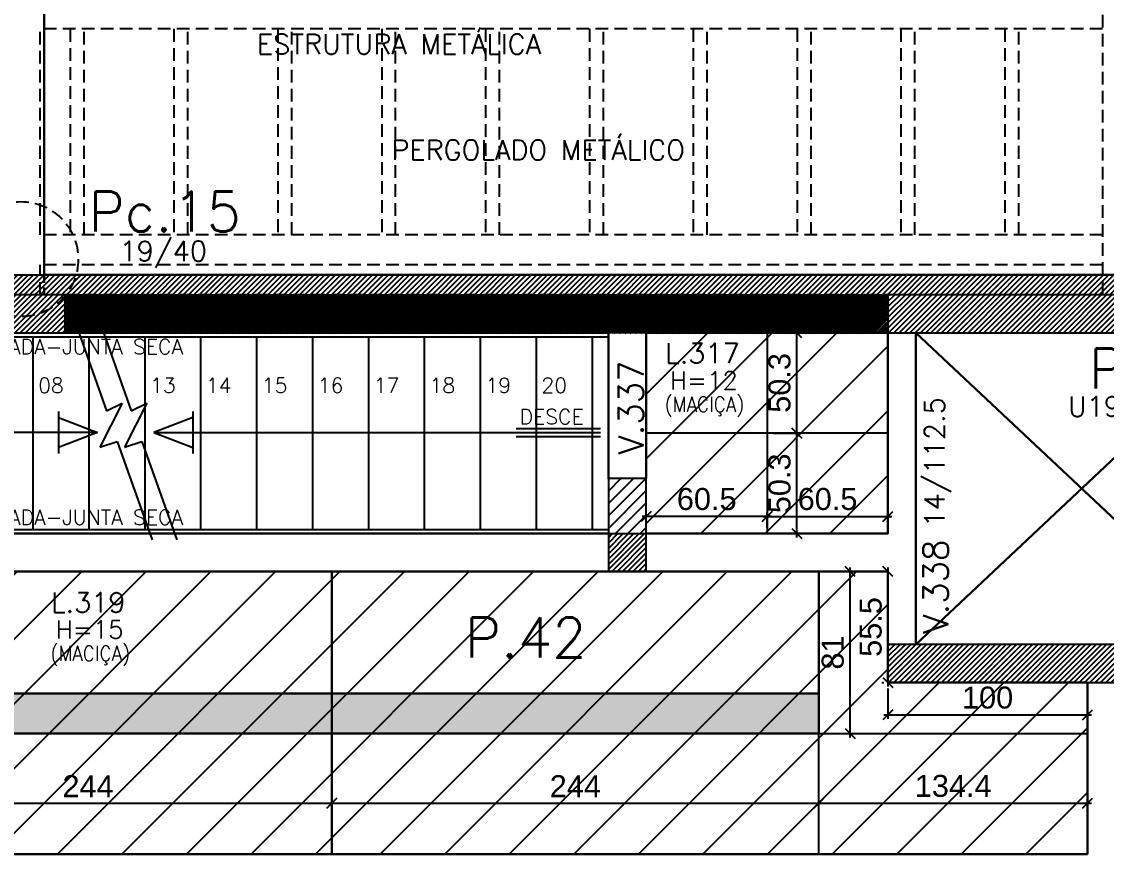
# Model space of a CAD drawing. Extents: x 534 to 8035, y 2354 to 7562.
# Drawn here: x 4198 to 4741, y 4862 to 5279 of the extents above; entities that cross this region are included whole.
import ezdxf

# ---------------------------------------------------------------- set-up
doc = ezdxf.new("R2010")
doc.units = 0
doc.linetypes.add('HIDDEN', pattern=[9.525, 6.35, -3.175])
doc.layers.get('0').update_dxf_attribs({"color": 9, "linetype": 'CONTINUOUS'})
doc.layers.get('DEFPOINTS').update_dxf_attribs({"linetype": 'CONTINUOUS'})
for name, color, linetype in [('COTA', 241, 'CONTINUOUS'), ('ESCADA', 8, 'CONTINUOUS'), ('ESTRUTURA METALICA', 80, 'HIDDEN'), ('FO-HACHURA_PILAR-CONT', 252, 'CONTINUOUS'), ('FO-HACHURA_PILAR-MORRE', 252, 'CONTINUOUS'), ('FO-TEXTO-LAJES', 152, 'CONTINUOUS'), ('FO-TEXTO-VIGAS', 3, 'CONTINUOUS'), ('P-C', 1, 'CONTINUOUS'), ('P-M', 7, 'CONTINUOUS'), ('Painéis', 200, 'CONTINUOUS'), ('PAREDE', 191, 'CONTINUOUS'), ('Reaproveitamento', 251, 'CONTINUOUS'), ('TEXTO', 3, 'CONTINUOUS'), ('TIRAS REESCORAMENTO', 252, 'CONTINUOUS')]:
    doc.layers.add(name, color=color, linetype=linetype)
for name, color, linetype, lineweight in [('FO-Textos dos pilares', 3, 'CONTINUOUS', 20), ('FO-Vigas', 2, 'CONTINUOUS', 30), ('SEM LAJE', 8, 'CONTINUOUS', 30)]:
    doc.layers.add(name, color=color, linetype=linetype, lineweight=lineweight)
doc.styles.add('ARIAL', font='arial.ttf')
doc.styles.add('ROMANS', font='romans.shx')
doc.dimstyles.new('COTA LAJE', dxfattribs={"dimtxt": 11, "dimasz": 5, "dimexe": 2, "dimexo": 3, "dimgap": 3, "dimtad": 3, "dimdec": 1, "dimzin": 12, "dimdsep": 46, "dimtxsty": 'ARIAL', "dimblk": 'OBLIQUE', "dimcen": 10, "dimdle": 2, "dimclrd": 5, "dimclre": 5, "dimclrt": 2, "dimadec": 0, "dimazin": 3, "dimtfac": 1, "dimtdec": 1, "dimtmove": 0, "dimatfit": 3, "dimldrblk": 'OBLIQUE', "dimfxl": 1, "dimlwd": -1, "dimlwe": -1, "dimarcsym": 1})
pattern_1 = [(45, (-8897.1667, 12460.0115), (-1.32582521, 1.32582521), [])]

# ---------------------------------------------------------------- blocks, each defined once
blk = doc.blocks.new('_Oblique')
at = {"color": 0, "linetype": 'ByBlock', "lineweight": -2}
blk.add_line((-0.5, -0.5), (0.5, 0.5), dxfattribs=at)
blk = doc.blocks.new('*D167')
at = {"layer": 'COTA', "color": 5, "linetype": 'Continuous', "transparency": 16777216}
for p, q in [((4107.15, 4887.91), (4355.15, 4887.91)), ((4109.15, 4865.36), (4109.15, 4889.91)), ((4353.15, 4865.36), (4353.15, 4889.91))]:
    blk.add_line(p, q, dxfattribs=at)
at = {"layer": 'DEFPOINTS', "color": 0, "linetype": 'Continuous', "transparency": 16777216}
for p in [(4353.15, 4887.91), (4109.15, 4862.36), (4353.15, 4862.36)]:
    blk.add_point(p, dxfattribs=at)
at = {"layer": 'COTA', "color": 5, "linetype": 'Continuous', "transparency": 16777216, "xscale": 5, "yscale": 5, "zscale": 5, "rotation": 180}
blk.add_blockref('_Oblique', (4109.15, 4887.91), dxfattribs=at)
at = {"layer": 'COTA', "color": 5, "linetype": 'Continuous', "transparency": 16777216, "xscale": 5, "yscale": 5, "zscale": 5}
blk.add_blockref('_Oblique', (4353.15, 4887.91), dxfattribs=at)
at = {"layer": 'COTA', "color": 2, "linetype": 'Continuous', "transparency": 16777216, "insert": (4231.15, 4896.43), "char_height": 11, "attachment_point": 5, "style": 'ARIAL'}
blk.add_mtext('244', dxfattribs=at)
blk = doc.blocks.new('*D544')
at = {"layer": 'DEFPOINTS', "color": 0, "linetype": 'Continuous', "transparency": 16777216}
for p in [(4597.15, 4887.91), (4353.15, 4862.36), (4597.15, 4862.36)]:
    blk.add_point(p, dxfattribs=at)
at = {"layer": 'Painéis', "color": 5, "linetype": 'Continuous', "transparency": 16777216}
for p, q in [((4351.15, 4887.91), (4599.15, 4887.91)), ((4353.15, 4865.36), (4353.15, 4889.91)), ((4597.15, 4865.36), (4597.15, 4889.91))]:
    blk.add_line(p, q, dxfattribs=at)
at = {"layer": 'Painéis', "color": 5, "linetype": 'Continuous', "transparency": 16777216, "xscale": 5, "yscale": 5, "zscale": 5, "rotation": 180}
blk.add_blockref('_Oblique', (4353.15, 4887.91), dxfattribs=at)
at = {"layer": 'Painéis', "color": 5, "linetype": 'Continuous', "transparency": 16777216, "xscale": 5, "yscale": 5, "zscale": 5}
blk.add_blockref('_Oblique', (4597.15, 4887.91), dxfattribs=at)
at = {"layer": 'Painéis', "color": 2, "linetype": 'Continuous', "transparency": 16777216, "insert": (4475.15, 4896.43), "char_height": 11, "attachment_point": 5, "style": 'ARIAL'}
blk.add_mtext('244', dxfattribs=at)
blk = doc.blocks.new('*D545')
at = {"layer": 'DEFPOINTS', "color": 0, "linetype": 'Continuous', "transparency": 16777216}
for p in [(4731.58, 4887.91), (4597.15, 4862.36), (4731.58, 4862.36)]:
    blk.add_point(p, dxfattribs=at)
at = {"layer": 'Painéis', "color": 5, "linetype": 'Continuous', "transparency": 16777216}
for p, q in [((4595.15, 4887.91), (4733.58, 4887.91)), ((4597.15, 4865.36), (4597.15, 4889.91)), ((4731.58, 4865.36), (4731.58, 4889.91))]:
    blk.add_line(p, q, dxfattribs=at)
at = {"layer": 'Painéis', "color": 5, "linetype": 'Continuous', "transparency": 16777216, "xscale": 5, "yscale": 5, "zscale": 5, "rotation": 180}
blk.add_blockref('_Oblique', (4597.15, 4887.91), dxfattribs=at)
at = {"layer": 'Painéis', "color": 5, "linetype": 'Continuous', "transparency": 16777216, "xscale": 5, "yscale": 5, "zscale": 5}
blk.add_blockref('_Oblique', (4731.58, 4887.91), dxfattribs=at)
at = {"layer": 'Painéis', "color": 2, "linetype": 'Continuous', "transparency": 16777216, "insert": (4664.36, 4896.53), "char_height": 11, "attachment_point": 5, "style": 'ARIAL'}
blk.add_mtext('134.4', dxfattribs=at)
blk = doc.blocks.new('*D546')
at = {"layer": 'DEFPOINTS', "color": 0, "linetype": 'Continuous', "transparency": 16777216}
for p in [(4597.15, 5003.86), (4612.7, 5003.86), (4597.15, 4922.86)]:
    blk.add_point(p, dxfattribs=at)
at = {"layer": 'Painéis', "color": 5, "linetype": 'Continuous', "transparency": 16777216}
for p, q in [((4600.15, 5003.86), (4614.7, 5003.86)), ((4612.7, 4920.86), (4612.7, 5005.86)), ((4600.15, 4922.86), (4614.7, 4922.86))]:
    blk.add_line(p, q, dxfattribs=at)
at = {"layer": 'Painéis', "color": 5, "linetype": 'Continuous', "transparency": 16777216, "xscale": 5, "yscale": 5, "zscale": 5}
for p, rotation in [((4612.7, 5003.86), 90), ((4612.7, 4922.86), 270)]:
    blk.add_blockref('_Oblique', p, dxfattribs=dict(at, rotation=rotation))
at = {"layer": 'Painéis', "color": 2, "linetype": 'Continuous', "transparency": 16777216, "insert": (4604.09, 4963.36), "char_height": 11, "attachment_point": 5, "rotation": 90, "style": 'ARIAL'}
blk.add_mtext('81', dxfattribs=at)
blk = doc.blocks.new('*D547')
at = {"layer": 'DEFPOINTS', "color": 0, "linetype": 'Continuous', "transparency": 16777216}
for p in [(4631.68, 5003.86), (4631.68, 4948.36), (4631.68, 4948.36)]:
    blk.add_point(p, dxfattribs=at)
at = {"layer": 'Painéis', "color": 5, "linetype": 'Continuous', "transparency": 16777216}
for p, q in [((4628.68, 5003.86), (4629.68, 5003.86)), ((4631.68, 5005.86), (4631.68, 4946.36)), ((4628.68, 4948.36), (4629.68, 4948.36))]:
    blk.add_line(p, q, dxfattribs=at)
at = {"layer": 'Painéis', "color": 5, "linetype": 'Continuous', "transparency": 16777216, "xscale": 5, "yscale": 5, "zscale": 5}
for p, rotation in [((4631.68, 5003.86), 90), ((4631.68, 4948.36), 270)]:
    blk.add_blockref('_Oblique', p, dxfattribs=dict(at, rotation=rotation))
at = {"layer": 'Painéis', "color": 2, "linetype": 'Continuous', "transparency": 16777216, "insert": (4623.09, 4976.11), "char_height": 11, "attachment_point": 5, "rotation": 90, "style": 'ARIAL'}
blk.add_mtext('55.5', dxfattribs=at)
blk = doc.blocks.new('*D548')
at = {"layer": 'DEFPOINTS', "color": 0, "linetype": 'Continuous', "transparency": 16777216}
for p in [(4631.58, 4948.36), (4731.58, 4948.36), (4731.58, 4932.1)]:
    blk.add_point(p, dxfattribs=at)
at = {"layer": 'Painéis', "color": 5, "linetype": 'Continuous', "transparency": 16777216}
for p, q in [((4631.58, 4945.36), (4631.58, 4930.1)), ((4731.58, 4945.36), (4731.58, 4930.1)), ((4629.58, 4932.1), (4733.58, 4932.1))]:
    blk.add_line(p, q, dxfattribs=at)
at = {"layer": 'Painéis', "color": 5, "linetype": 'Continuous', "transparency": 16777216, "xscale": 5, "yscale": 5, "zscale": 5, "rotation": 180}
blk.add_blockref('_Oblique', (4631.58, 4932.1), dxfattribs=at)
at = {"layer": 'Painéis', "color": 5, "linetype": 'Continuous', "transparency": 16777216, "xscale": 5, "yscale": 5, "zscale": 5}
blk.add_blockref('_Oblique', (4731.58, 4932.1), dxfattribs=at)
at = {"layer": 'Painéis', "color": 2, "linetype": 'Continuous', "transparency": 16777216, "insert": (4681.58, 4940.72), "char_height": 11, "attachment_point": 5, "style": 'ARIAL'}
blk.add_mtext('100', dxfattribs=at)
blk = doc.blocks.new('*D549')
at = {"layer": 'DEFPOINTS', "color": 0, "linetype": 'Continuous', "transparency": 16777216}
for p in [(4510.68, 5031.46), (4510.68, 5022.86), (4571.18, 5022.86)]:
    blk.add_point(p, dxfattribs=at)
at = {"layer": 'Painéis', "color": 5, "linetype": 'Continuous', "transparency": 16777216}
for p, q in [((4573.18, 5031.46), (4508.68, 5031.46)), ((4510.68, 5025.86), (4510.68, 5033.46)), ((4571.18, 5025.86), (4571.18, 5033.46))]:
    blk.add_line(p, q, dxfattribs=at)
at = {"layer": 'Painéis', "color": 5, "linetype": 'Continuous', "transparency": 16777216, "xscale": 5, "yscale": 5, "zscale": 5, "rotation": 180}
blk.add_blockref('_Oblique', (4510.68, 5031.46), dxfattribs=at)
at = {"layer": 'Painéis', "color": 5, "linetype": 'Continuous', "transparency": 16777216, "xscale": 5, "yscale": 5, "zscale": 5}
blk.add_blockref('_Oblique', (4571.18, 5031.46), dxfattribs=at)
at = {"layer": 'Painéis', "color": 2, "linetype": 'Continuous', "transparency": 16777216, "insert": (4540.93, 5040.08), "char_height": 11, "attachment_point": 5, "style": 'ARIAL'}
blk.add_mtext('60.5', dxfattribs=at)
blk = doc.blocks.new('*D550')
at = {"layer": 'DEFPOINTS', "color": 0, "linetype": 'Continuous', "transparency": 16777216}
for p in [(4631.68, 5031.46), (4571.18, 5022.86), (4631.68, 5022.86)]:
    blk.add_point(p, dxfattribs=at)
at = {"layer": 'Painéis', "color": 5, "linetype": 'Continuous', "transparency": 16777216}
for p, q in [((4569.18, 5031.46), (4633.68, 5031.46)), ((4571.18, 5025.86), (4571.18, 5033.46)), ((4631.68, 5025.86), (4631.68, 5033.46))]:
    blk.add_line(p, q, dxfattribs=at)
at = {"layer": 'Painéis', "color": 5, "linetype": 'Continuous', "transparency": 16777216, "xscale": 5, "yscale": 5, "zscale": 5, "rotation": 180}
blk.add_blockref('_Oblique', (4571.18, 5031.46), dxfattribs=at)
at = {"layer": 'Painéis', "color": 5, "linetype": 'Continuous', "transparency": 16777216, "xscale": 5, "yscale": 5, "zscale": 5}
blk.add_blockref('_Oblique', (4631.68, 5031.46), dxfattribs=at)
at = {"layer": 'Painéis', "color": 2, "linetype": 'Continuous', "transparency": 16777216, "insert": (4601.43, 5040.08), "char_height": 11, "attachment_point": 5, "style": 'ARIAL'}
blk.add_mtext('60.5', dxfattribs=at)
blk = doc.blocks.new('*D551')
at = {"layer": 'DEFPOINTS', "color": 0, "linetype": 'Continuous', "transparency": 16777216}
for p in [(4571.18, 5073.11), (4586.07, 5073.11), (4571.18, 5022.86)]:
    blk.add_point(p, dxfattribs=at)
at = {"layer": 'Painéis', "color": 5, "linetype": 'Continuous', "transparency": 16777216}
for p, q in [((4574.18, 5073.11), (4588.07, 5073.11)), ((4586.07, 5020.86), (4586.07, 5075.11)), ((4574.18, 5022.86), (4588.07, 5022.86))]:
    blk.add_line(p, q, dxfattribs=at)
at = {"layer": 'Painéis', "color": 5, "linetype": 'Continuous', "transparency": 16777216, "xscale": 5, "yscale": 5, "zscale": 5}
for p, rotation in [((4586.07, 5073.11), 90), ((4586.07, 5022.86), 270)]:
    blk.add_blockref('_Oblique', p, dxfattribs=dict(at, rotation=rotation))
at = {"layer": 'Painéis', "color": 2, "linetype": 'Continuous', "transparency": 16777216, "insert": (4577.44, 5047.99), "char_height": 11, "attachment_point": 5, "rotation": 90, "style": 'ARIAL'}
blk.add_mtext('50.3', dxfattribs=at)
blk = doc.blocks.new('*D552')
at = {"layer": 'DEFPOINTS', "color": 0, "linetype": 'Continuous', "transparency": 16777216}
for p in [(4571.18, 5123.36), (4586.07, 5123.36), (4571.18, 5073.11)]:
    blk.add_point(p, dxfattribs=at)
at = {"layer": 'Painéis', "color": 5, "linetype": 'Continuous', "transparency": 16777216}
for p, q in [((4574.18, 5123.36), (4588.07, 5123.36)), ((4586.07, 5071.11), (4586.07, 5125.36)), ((4574.18, 5073.11), (4588.07, 5073.11))]:
    blk.add_line(p, q, dxfattribs=at)
at = {"layer": 'Painéis', "color": 5, "linetype": 'Continuous', "transparency": 16777216, "xscale": 5, "yscale": 5, "zscale": 5}
for p, rotation in [((4586.07, 5123.36), 90), ((4586.07, 5073.11), 270)]:
    blk.add_blockref('_Oblique', p, dxfattribs=dict(at, rotation=rotation))
at = {"layer": 'Painéis', "color": 2, "linetype": 'Continuous', "transparency": 16777216, "insert": (4577.44, 5098.24), "char_height": 11, "attachment_point": 5, "rotation": 90, "style": 'ARIAL'}
blk.add_mtext('50.3', dxfattribs=at)

msp = doc.modelspace()

# ---------------------------------------------------------------- hatches: boundary and pattern name
at = {"layer": 'FO-HACHURA_PILAR-CONT'}
h = msp.add_hatch(dxfattribs=at)
h.set_pattern_fill('ANSI31', color=256, scale=15)
h.set_pattern_definition(pattern_1)
h.paths.add_polyline_path([(4179.68, 5142.36), (4179.68, 5132.86), (4179.68, 5123.36), (4199.68, 5123.36), (4219.68, 5123.36), (4219.68, 5132.86), (4219.68, 5142.36), (4199.68, 5142.36)])
h = msp.add_hatch(dxfattribs=at)
h.set_pattern_fill('ANSI31', color=256, scale=15)
h.set_pattern_definition(pattern_1)
h.paths.add_polyline_path([(4631.68, 5142.36), (4631.68, 5123.36), (4811.68, 5123.36), (4811.68, 4967.36), (4631.68, 4967.36), (4631.68, 4948.36), (4830.68, 4948.36), (4830.68, 5142.36)])
h = msp.add_hatch(dxfattribs=at)
h.set_pattern_fill('ANSI31', color=256, scale=15)
h.set_pattern_definition([(45, (-1216.0819, 12340.5115), (-1.3258252, 1.3258252), [])])
h.paths.add_polyline_path([(4510.68, 5003.86), (4510.68, 5022.86), (4491.68, 5022.86), (4491.68, 5003.86)])
at = {"layer": 'FO-HACHURA_PILAR-MORRE'}
h = msp.add_hatch(dxfattribs=at)
h.set_pattern_fill('ANSI31', color=256, scale=35)
h.set_pattern_definition([(45, (-9116.387, 12460.0115), (-3.0935922, 3.0935922), [])])
h.paths.add_polyline_path([(4510.68, 5050.36), (4501.18, 5050.36), (4491.68, 5050.36), (4491.68, 5027.11), (4491.68, 5022.86), (4510.68, 5022.86), (4510.68, 5027.11)])
at = {"layer": 'PAREDE'}
h = msp.add_hatch(dxfattribs=at)
h.set_pattern_fill('ANSI31', color=256, scale=15)
h.set_pattern_definition([(45, (1811.6567, 3338.154), (-1.3258252, 1.3258252), [])])
h.paths.add_polyline_path([(4190.15, 5152.36), (3377.68, 5152.36), (3377.68, 5142.36), (3397.68, 5142.36), (3421.65, 5142.36), (3445.65, 5142.36), (3751.13, 5142.36), (3771.13, 5142.36), (3791.13, 5142.36), (4179.68, 5142.36), (4192.18, 5142.36), (4192.18, 5152.36)])
h.paths.add_polyline_path([(4739.18, 5152.36), (4209.15, 5152.36), (4207.18, 5152.36), (4207.18, 5142.36), (4219.68, 5142.36), (4631.68, 5142.36), (4739.18, 5142.36)])
h.paths.add_polyline_path([(4887.11, 5152.36), (4739.18, 5152.36), (4739.18, 5142.36), (4830.68, 5142.36), (4887.11, 5142.36)])
h.paths.add_polyline_path([(4207.18, 5152.36), (4192.18, 5152.36), (4192.18, 5142.36), (4199.68, 5142.36), (4207.18, 5142.36)])
at = {"layer": 'PAREDE', "linetype": 'Continuous', "lineweight": 50}
h = msp.add_hatch(dxfattribs=at)
h.set_pattern_fill('ANSI31', color=256, scale=15)
h.set_pattern_definition(pattern_1)
h.paths.add_polyline_path([(4219.68, 5142.36), (4219.68, 5123.36), (4631.68, 5123.36), (4631.68, 5142.36)])
at = {"layer": 'Reaproveitamento', "linetype": 'Continuous'}
h = msp.add_hatch(dxfattribs=at)
h.set_pattern_fill('ANSI31', color=256, scale=7.2)
h.paths.add_polyline_path([(4510.68, 5123.36), (4631.68, 5123.36), (4631.68, 5022.86), (4510.68, 5022.86)])
h = msp.add_hatch(dxfattribs=at)
h.set_pattern_fill('ANSI31', color=256, scale=7.2)
h.paths.add_polyline_path([(4731.58, 4862.36), (3780.65, 4862.36), (3780.65, 5003.86), (4631.68, 5003.86), (4631.68, 4948.36), (4731.18, 4948.36)])
at = {"layer": 'TIRAS REESCORAMENTO'}
for points in [[(4109.15, 4922.86), (4353.15, 4922.86), (4353.15, 4942.86), (4109.15, 4942.86)], [(4353.15, 4922.86), (4597.15, 4922.86), (4597.15, 4942.86), (4353.15, 4942.86)]]:
    msp.add_hatch(color=256, dxfattribs=at).paths.add_polyline_path(points)

# ---------------------------------------------------------------- linework, layer by layer
at = {"layer": 'ESCADA'}
for p, q in [((4007.68, 5121.36), (4491.68, 5121.36)), ((4203.68, 5024.86), (4203.68, 5121.36)), ((4225.7, 5125.76), (4240.41, 5084.22)), ((4231.68, 5024.86), (4231.68, 5121.36)), ((4238.06, 5125.76), (4252.76, 5084.22)), ((4259.68, 5024.86), (4259.68, 5121.36)), ((4287.68, 5024.86), (4287.68, 5121.36)), ((4315.68, 5024.86), (4315.68, 5121.36)), ((4343.68, 5024.86), (4343.68, 5121.36)), ((4371.68, 5024.86), (4371.68, 5121.36)), ((4399.68, 5024.86), (4399.68, 5121.36)), ((4427.68, 5024.86), (4427.68, 5121.36)), ((4455.68, 5024.86), (4455.68, 5121.36)), ((4483.68, 5024.86), (4483.68, 5121.36)), ((4248.18, 5088.16), (4237.08, 5066.1)), ((4240.41, 5084.22), (4248.18, 5088.16)), ((4260.53, 5088.16), (4249.43, 5066.1)), ((4252.76, 5084.22), (4260.53, 5088.16)), ((4237.08, 5066.1), (4245.82, 5068.94)), ((4245.82, 5068.94), (4263.25, 5019.71)), ((4249.43, 5066.1), (4258.17, 5068.94)), ((4258.17, 5068.94), (4275.6, 5019.71)), ((4007.68, 5024.86), (4491.68, 5024.86))]:
    msp.add_line(p, q, dxfattribs=at)
at = {"layer": 'ESTRUTURA METALICA', "linetype": 'HIDDEN'}
for p, q in [((4739.18, 6368.36), (4739.18, 5142.36)), ((4739.18, 5275.36), (4207.18, 5275.36)), ((4207.18, 5172.36), (4207.18, 5275.36)), ((4222.18, 5275.36), (4222.18, 5172.36)), ((4229.18, 5172.36), (4229.18, 5275.36)), ((4274.18, 5275.36), (4274.18, 5172.36)), ((4281.18, 5172.36), (4281.18, 5275.36)), ((4326.18, 5275.36), (4326.18, 5172.36)), ((4333.18, 5172.36), (4333.18, 5275.36)), ((4378.18, 5275.36), (4378.18, 5172.36)), ((4385.18, 5172.36), (4385.18, 5275.36)), ((4430.18, 5275.36), (4430.18, 5172.36)), ((4437.18, 5172.36), (4437.18, 5275.36)), ((4482.18, 5275.36), (4482.18, 5172.36)), ((4489.18, 5172.36), (4489.18, 5275.36)), ((4534.18, 5275.36), (4534.18, 5172.36)), ((4541.18, 5172.36), (4541.18, 5275.36)), ((4586.18, 5275.36), (4586.18, 5172.36)), ((4593.18, 5172.36), (4593.18, 5275.36)), ((4638.18, 5275.36), (4638.18, 5172.36)), ((4645.18, 5172.36), (4645.18, 5275.36)), ((4690.18, 5275.36), (4690.18, 5172.36)), ((4697.18, 5172.36), (4697.18, 5275.36)), ((4739.18, 5172.36), (4207.18, 5172.36)), ((4739.18, 5157.36), (4207.18, 5157.36)), ((4207.18, 5142.36), (4207.18, 5157.36))]:
    msp.add_line(p, q, dxfattribs=at)
at = {"layer": 'FO-Vigas'}
for p, q in [((4209.15, 5392.36), (4209.15, 5152.36)), ((4209.15, 5152.36), (4887.11, 5152.36)), ((4219.68, 5123.36), (4491.68, 5123.36)), ((4491.68, 5050.36), (4491.68, 5123.36)), ((4510.68, 5123.36), (4631.68, 5123.36)), ((4510.68, 5050.36), (4510.68, 5123.36)), ((4631.68, 5022.86), (4631.68, 5123.36)), ((4645.68, 4967.36), (4645.68, 5123.36)), ((4026.68, 5022.86), (4491.68, 5022.86)), ((4510.68, 5022.86), (4631.68, 5022.86)), ((4001.18, 5003.86), (4491.68, 5003.86)), ((4510.68, 5003.86), (4631.68, 5003.86)), ((4631.68, 4967.36), (4631.68, 5003.86)), ((4731.58, 4862.36), (4731.58, 4948.36)), ((3780.65, 4862.36), (4731.58, 4862.36))]:
    msp.add_line(p, q, dxfattribs=at)
at = {"layer": 'FO-Vigas', "linetype": 'HIDDEN'}
for p, q in [((4209.15, 5152.36), (4209.15, 5148.37)), ((4209.15, 5146.04), (4209.15, 5142.36)), ((4219.68, 5142.36), (4631.68, 5142.36))]:
    msp.add_line(p, q, dxfattribs=at)
at = {"layer": 'P-C'}
for p, q in [((4631.68, 5142.36), (4631.68, 5123.36)), ((4830.68, 5142.36), (4631.68, 5142.36)), ((4631.68, 5142.36), (4631.68, 5142.36)), ((4631.68, 5123.36), (4811.68, 5123.36)), ((4491.68, 5022.86), (4491.68, 5003.86)), ((4491.68, 5022.86), (4510.68, 5022.86)), ((4510.68, 5003.86), (4510.68, 5022.86)), ((4491.68, 5003.86), (4510.68, 5003.86)), ((4811.68, 4967.36), (4631.68, 4967.36)), ((4631.68, 4967.36), (4631.68, 4948.36)), ((4631.68, 4948.36), (4830.68, 4948.36))]:
    msp.add_line(p, q, dxfattribs=at)
msp.add_lwpolyline([(4179.68, 5142.36), (4179.68, 5132.86), (4179.68, 5123.36), (4199.68, 5123.36), (4219.68, 5123.36), (4219.68, 5132.86), (4219.68, 5142.36), (4199.68, 5142.36), (4179.68, 5142.36)], close=True, dxfattribs=at)
at = {"layer": 'P-M'}
msp.add_lwpolyline([(4491.68, 5003.86), (4501.18, 5003.86), (4510.68, 5003.86), (4510.68, 5027.11), (4510.68, 5050.36), (4501.18, 5050.36), (4491.68, 5050.36), (4491.68, 5027.11), (4491.68, 5003.86)], close=True, dxfattribs=at)
at = {"layer": 'Painéis', "linetype": 'Continuous'}
for p, q in [((4571.18, 5123.36), (4571.18, 5022.86)), ((4631.68, 5073.11), (4510.68, 5073.11)), ((4597.15, 4922.86), (4731.58, 4922.86))]:
    msp.add_line(p, q, dxfattribs=at)
for points in [[(4510.68, 5123.36), (4631.68, 5123.36), (4631.68, 5022.86), (4510.68, 5022.86)], [(4109.15, 4942.86), (4353.15, 4942.86), (4353.15, 5003.86), (4109.15, 5003.86)], [(4353.15, 4942.86), (4597.15, 4942.86), (4597.15, 5003.86), (4353.15, 5003.86)], [(4731.58, 4948.36), (4631.68, 4948.36), (4631.68, 4967.36), (4631.68, 5003.86), (4597.15, 5003.86), (4597.15, 4942.86), (4597.15, 4922.86), (4731.58, 4922.86)], [(4109.15, 4922.86), (4353.15, 4922.86), (4353.15, 4942.86), (4109.15, 4942.86)], [(4353.15, 4922.86), (4597.15, 4922.86), (4597.15, 4942.86), (4353.15, 4942.86)], [(4109.15, 4862.36), (4353.15, 4862.36), (4353.15, 4922.86), (4109.15, 4922.86)], [(4353.15, 4862.36), (4597.15, 4862.36), (4597.15, 4922.86), (4353.15, 4922.86)]]:
    msp.add_lwpolyline(points, close=True, dxfattribs=at)
at = {"layer": 'PAREDE'}
for p, q in [((4190.15, 5152.36), (4209.15, 5152.36)), ((4219.68, 5123.36), (4219.68, 5142.36)), ((4219.68, 5142.36), (4631.68, 5142.36)), ((4631.68, 5142.36), (4631.68, 5123.36)), ((4631.68, 5123.36), (4219.68, 5123.36))]:
    msp.add_line(p, q, dxfattribs=at)
at = {"layer": 'SEM LAJE'}
for p, q in [((4811.68, 5123.36), (4645.68, 4967.36)), ((4811.68, 4967.36), (4645.68, 5123.36))]:
    msp.add_line(p, q, dxfattribs=at)
at = {"layer": 'TEXTO', "color": 8}
for p, q in [((4216.34, 5083.92), (4216.34, 5062.92)), ((4283.64, 5083.92), (4283.64, 5062.92)), ((4216.34, 5080.92), (4235.86, 5073.42)), ((4283.64, 5080.92), (4264.13, 5073.42)), ((4235.86, 5073.42), (4004.19, 5073.42)), ((4235.86, 5073.42), (4216.34, 5065.92)), ((4264.13, 5073.42), (4487.79, 5073.42)), ((4264.13, 5073.42), (4283.64, 5065.92)), ((4445.59, 5075.42), (4487.79, 5075.42)), ((4445.59, 5071.42), (4487.79, 5071.42))]:
    msp.add_line(p, q, dxfattribs=at)
at = {"layer": 'TEXTO', "color": 210, "linetype": 'HIDDEN'}
msp.add_circle((4197.46, 5160.19), 28.79, dxfattribs=at)

# ---------------------------------------------------------------- texts
at = {"layer": 'FO-TEXTO-LAJES', "style": 'ROMANS'}
for s, p in [('L.317', (4520.14, 5108.07)), ('L.319', (4212.61, 4983.42))]:
    msp.add_text(s, height=10, dxfattribs=at).set_placement(p)
at = {"layer": 'FO-TEXTO-LAJES', "color": 3, "style": 'ROMANS'}
for s, p in [('H=12', (4522.57, 5094.99)), ('H=15', (4215.03, 4970.34))]:
    msp.add_text(s, height=9, dxfattribs=at).set_placement(p)
at = {"layer": 'FO-TEXTO-LAJES', "color": 4, "style": 'ROMANS', "width": 0.9}
for p in [(4519.83, 5083.77), (4212.29, 4959.13)]:
    msp.add_text('(MACIÇA)', height=7.5, dxfattribs=at).set_placement(p)
at = {"layer": 'FO-TEXTO-VIGAS', "color": 1, "style": 'ROMANS'}
for s, p in [('V.337', (4509.22, 5062.34)), ('V.338', (4661.86, 4972.71))]:
    msp.add_text(s, height=12.5, rotation=90, dxfattribs=at).set_placement(p)
at = {"layer": 'FO-TEXTO-VIGAS', "style": 'ROMANS'}
msp.add_text('14/112.5', height=10, rotation=90, dxfattribs=at).set_placement((4660.03, 5025.94))
at = {"layer": 'FO-Textos dos pilares', "color": 1, "style": 'ROMANS'}
for s, p in [('Pc.15', (4231.45, 5173.95)), ('P.37', (4732.35, 5095.44)), ('P.42', (4419.88, 4960.81))]:
    msp.add_text(s, height=20, dxfattribs=at).set_placement(p)
at = {"layer": 'FO-Textos dos pilares', "color": 3, "style": 'ROMANS'}
for s, p in [('19/40', (4246.96, 5159.25)), ('U199/194/', (4721.8, 5081.52))]:
    msp.add_text(s, height=10, dxfattribs=at).set_placement(p)
at = {"layer": 'TEXTO', "color": 3, "style": 'ROMANS'}
for s, p in [('ESTRUTURA METÁLICA', (4315.7, 5262.81)), ('PERGOLADO METÁLICO', (4383.05, 5209.8))]:
    msp.add_text(s, height=10, dxfattribs=at).set_placement(p)
at = {"layer": 'TEXTO', "color": 4, "style": 'ROMANS'}
for s, p in [('ESCADA-JUNTA SECA', (4172.31, 5112.63)), ('08', (4206.16, 5093.26)), ('13', (4262.16, 5093.26)), ('14', (4290.16, 5093.26)), ('15', (4318.16, 5093.26)), ('16', (4346.16, 5093.26)), ('17', (4374.16, 5093.26)), ('18', (4402.16, 5093.26)), ('19', (4430.16, 5093.26)), ('20', (4458.16, 5093.26)), ('DESCE', (4447.22, 5077.55)), ('ESCADA-JUNTA SECA', (4172.31, 5027.28))]:
    msp.add_text(s, height=7.5, dxfattribs=at).set_placement(p)

# ---------------------------------------------------------------- dimensions: what is measured, and where the dimension line sits
at = {"layer": 'COTA', "linetype": 'Continuous'}
dim = msp.add_linear_dim(base=(4353.15, 4887.91), p1=(4109.15, 4862.36), p2=(4353.15, 4862.36), dimstyle='COTA LAJE', dxfattribs=at)
dim.commit()
dim.dimension.update_dxf_attribs({"geometry": '*D167', "text_midpoint": (4231.15, 4896.43)})
at = {"layer": 'Painéis', "linetype": 'Continuous'}
for base, p1, p2, picture, middle in [((4586.06504587, 5123.36100512), (4571.18113337, 5073.11100512), (4571.18113337, 5123.36100512), '*D552', (4577.4449913, 5098.23600512)), ((4586.06504587, 5073.11100512), (4571.18113337, 5022.86100512), (4571.18113337, 5073.11100512), '*D551', (4577.4449913, 5047.98600512)), ((4612.7, 5003.86), (4597.15, 4922.86), (4597.15, 5003.86), '*D546', (4604.09, 4963.36)), ((4631.68, 4948.36), (4631.68, 5003.86), (4631.68, 4948.36), '*D547', (4623.09, 4976.11))]:
    dim = msp.add_linear_dim(base=base, p1=p1, p2=p2, angle=90, dimstyle='COTA LAJE', dxfattribs=at)
    dim.commit()
    dim.dimension.update_dxf_attribs({"geometry": picture, "text_midpoint": middle})
for base, p1, p2, picture, middle in [((4510.68, 5031.46), (4571.18, 5022.86), (4510.68, 5022.86), '*D549', (4540.93, 5040.08)), ((4631.68, 5031.46), (4571.18, 5022.86), (4631.68, 5022.86), '*D550', (4601.43, 5040.08)), ((4731.58, 4932.1), (4631.58, 4948.36), (4731.58, 4948.36), '*D548', (4681.58, 4940.72)), ((4597.15, 4887.91), (4353.15, 4862.36), (4597.15, 4862.36), '*D544', (4475.15, 4896.43)), ((4731.58, 4887.91), (4597.15, 4862.36), (4731.58, 4862.36), '*D545', (4664.36, 4896.53))]:
    dim = msp.add_linear_dim(base=base, p1=p1, p2=p2, dimstyle='COTA LAJE', dxfattribs=at)
    dim.commit()
    dim.dimension.update_dxf_attribs({"geometry": picture, "text_midpoint": middle})

doc.saveas('drawing.dxf')
